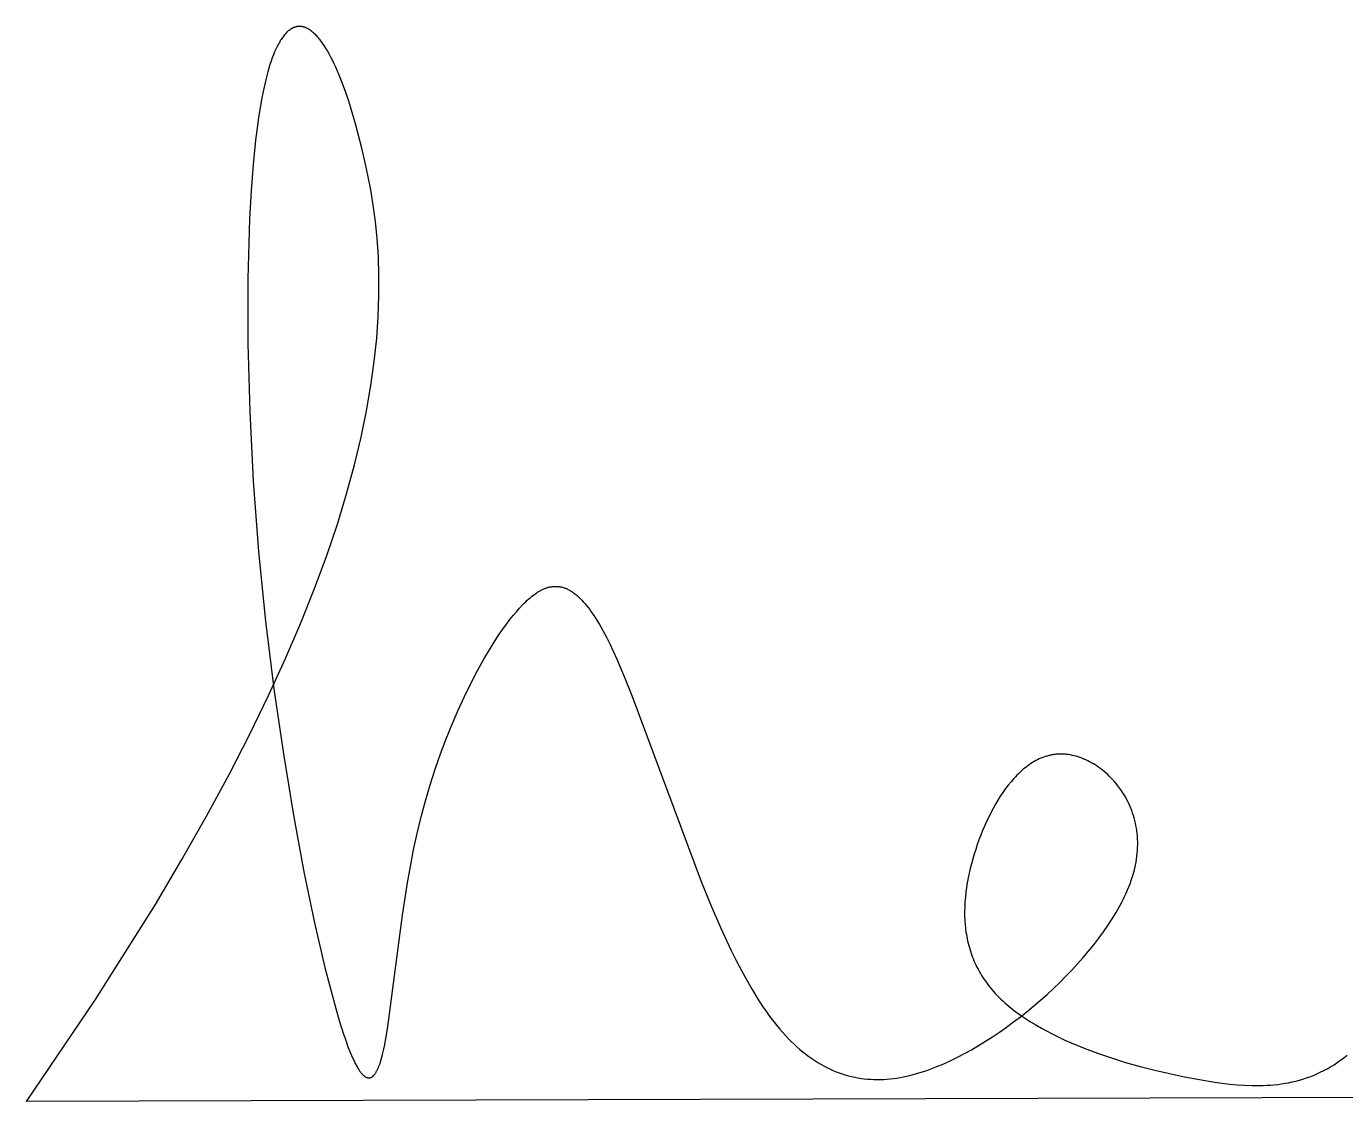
# Model space of a CAD drawing. Extents: x 0 to 334, y 0 to 136.
# Drawn here: x 0 to 166.8, y 0 to 135.8 of the extents above; entities that cross this region are included whole.
import ezdxf

# ---------------------------------------------------------------- set-up
doc = ezdxf.new("R2010")
doc.units = 0
doc.layers.get('0').update_dxf_attribs({"linetype": 'CONTINUOUS'})
doc.layers.add('1', color=12, linetype='CONTINUOUS')

msp = doc.modelspace()

# ---------------------------------------------------------------- linework, layer by layer
at = {"color": 1}
for p, q in [((32.97, 135.15), (32.88, 135.06)), ((33.06, 135.23), (32.97, 135.15)), ((33.11, 135.27), (33.06, 135.23)), ((33.15, 135.31), (33.11, 135.27)), ((33.2, 135.35), (33.15, 135.31)), ((33.24, 135.38), (33.2, 135.35)), ((33.29, 135.42), (33.24, 135.38)), ((33.34, 135.45), (33.29, 135.42)), ((33.38, 135.48), (33.34, 135.45)), ((33.43, 135.51), (33.38, 135.48)), ((33.47, 135.54), (33.43, 135.51)), ((33.52, 135.57), (33.47, 135.54)), ((33.57, 135.59), (33.52, 135.57)), ((33.61, 135.62), (33.57, 135.59)), ((33.66, 135.64), (33.61, 135.62)), ((33.71, 135.66), (33.66, 135.64)), ((33.76, 135.69), (33.71, 135.66)), ((33.8, 135.71), (33.76, 135.69)), ((33.85, 135.72), (33.8, 135.71)), ((33.9, 135.74), (33.85, 135.72)), ((33.94, 135.76), (33.9, 135.74)), ((33.99, 135.77), (33.94, 135.76)), ((34.04, 135.79), (33.99, 135.77)), ((34.09, 135.8), (34.04, 135.79)), ((34.14, 135.81), (34.09, 135.8)), ((34.18, 135.82), (34.14, 135.81)), ((34.23, 135.83), (34.18, 135.82)), ((34.28, 135.83), (34.23, 135.83)), ((34.33, 135.84), (34.28, 135.83)), ((34.38, 135.84), (34.33, 135.84)), ((34.43, 135.85), (34.38, 135.84)), ((34.47, 135.85), (34.43, 135.85)), ((34.52, 135.85), (34.47, 135.85)), ((34.57, 135.85), (34.52, 135.85)), ((34.62, 135.85), (34.57, 135.85)), ((34.67, 135.84), (34.62, 135.85)), ((34.72, 135.84), (34.67, 135.84)), ((34.77, 135.83), (34.72, 135.84)), ((34.82, 135.82), (34.77, 135.83)), ((34.87, 135.82), (34.82, 135.82)), ((34.92, 135.81), (34.87, 135.82)), ((34.97, 135.8), (34.92, 135.81)), ((35.02, 135.78), (34.97, 135.8)), ((35.07, 135.77), (35.02, 135.78)), ((35.12, 135.75), (35.07, 135.77)), ((35.17, 135.74), (35.12, 135.75)), ((35.22, 135.72), (35.17, 135.74)), ((35.27, 135.7), (35.22, 135.72)), ((35.32, 135.68), (35.27, 135.7)), ((35.37, 135.66), (35.32, 135.68)), ((35.42, 135.64), (35.37, 135.66)), ((35.47, 135.61), (35.42, 135.64)), ((35.52, 135.59), (35.47, 135.61)), ((35.57, 135.56), (35.52, 135.59)), ((35.62, 135.53), (35.57, 135.56)), ((35.67, 135.5), (35.62, 135.53)), ((35.72, 135.47), (35.67, 135.5)), ((35.77, 135.44), (35.72, 135.47)), ((35.87, 135.37), (35.77, 135.44)), ((35.98, 135.3), (35.87, 135.37)), ((36.08, 135.22), (35.98, 135.3)), ((36.18, 135.14), (36.08, 135.22)), ((36.29, 135.05), (36.18, 135.14)), ((31.86, 133.62), (31.69, 133.31)), ((31.94, 133.77), (31.86, 133.62)), ((32.02, 133.91), (31.94, 133.77)), ((32.1, 134.05), (32.02, 133.91)), ((32.19, 134.18), (32.1, 134.05)), ((32.27, 134.31), (32.19, 134.18)), ((32.36, 134.43), (32.27, 134.31)), ((32.44, 134.55), (32.36, 134.43)), ((32.53, 134.66), (32.44, 134.55)), ((32.62, 134.77), (32.53, 134.66)), ((32.71, 134.87), (32.62, 134.77)), ((32.79, 134.97), (32.71, 134.87)), ((32.88, 135.06), (32.79, 134.97)), ((36.39, 134.96), (36.29, 135.05)), ((36.49, 134.86), (36.39, 134.96)), ((36.6, 134.75), (36.49, 134.86)), ((36.7, 134.64), (36.6, 134.75)), ((36.8, 134.53), (36.7, 134.64)), ((36.91, 134.41), (36.8, 134.53)), ((37.01, 134.29), (36.91, 134.41)), ((37.12, 134.15), (37.01, 134.29)), ((37.22, 134.02), (37.12, 134.15)), ((37.43, 133.73), (37.22, 134.02)), ((37.64, 133.42), (37.43, 133.73)), ((37.85, 133.1), (37.64, 133.42)), ((31.08, 131.86), (30.93, 131.45)), ((31.23, 132.25), (31.08, 131.86)), ((31.38, 132.63), (31.23, 132.25)), ((31.54, 132.98), (31.38, 132.63)), ((31.69, 133.31), (31.54, 132.98)), ((38.06, 132.75), (37.85, 133.1)), ((38.27, 132.37), (38.06, 132.75)), ((38.48, 131.98), (38.27, 132.37)), ((38.7, 131.57), (38.48, 131.98)), ((30.51, 130.09), (30.25, 129.08)), ((30.65, 130.56), (30.51, 130.09)), ((30.79, 131.02), (30.65, 130.56)), ((30.93, 131.45), (30.79, 131.02)), ((38.91, 131.13), (38.7, 131.57)), ((39.12, 130.68), (38.91, 131.13)), ((39.54, 129.7), (39.12, 130.68)), ((30.25, 129.08), (30, 128)), ((39.96, 128.64), (39.54, 129.7)), ((40.38, 127.49), (39.96, 128.64)), ((29.76, 126.83), (29.54, 125.6)), ((30, 128), (29.76, 126.83)), ((40.79, 126.26), (40.38, 127.49)), ((29.54, 125.6), (29.34, 124.29)), ((41.2, 124.95), (40.79, 126.26)), ((29.34, 124.29), (28.97, 121.46)), ((41.61, 123.54), (41.2, 124.95)), ((42.41, 120.48), (41.61, 123.54)), ((28.97, 121.46), (28.66, 118.39)), ((42.8, 118.81), (42.41, 120.48)), ((43.18, 117.06), (42.8, 118.81)), ((28.66, 118.39), (28.41, 115.08)), ((43.53, 115.21), (43.18, 117.06)), ((28.41, 115.08), (28.22, 111.55)), ((43.84, 113.26), (43.53, 115.21)), ((44.12, 111.21), (43.84, 113.26)), ((28.22, 111.55), (28, 103.96)), ((44.33, 109.04), (44.12, 111.21)), ((44.49, 106.77), (44.33, 109.04)), ((44.57, 104.37), (44.49, 106.77)), ((28, 103.96), (28, 95.79)), ((44.57, 101.85), (44.57, 104.37)), ((44.48, 99.21), (44.57, 101.85)), ((44.29, 96.44), (44.48, 99.21)), ((28, 95.79), (28.23, 87.2)), ((43.98, 93.53), (44.29, 96.44)), ((43.56, 90.48), (43.98, 93.53)), ((43.01, 87.28), (43.56, 90.48)), ((28.23, 87.2), (28.68, 78.38)), ((42.32, 83.94), (43.01, 87.28)), ((41.47, 80.44), (42.32, 83.94)), ((40.47, 76.79), (41.47, 80.44)), ((28.68, 78.38), (29.35, 69.49)), ((39.31, 72.97), (40.47, 76.79)), ((37.96, 68.99), (39.31, 72.97)), ((29.35, 69.49), (30.24, 60.71)), ((36.43, 64.83), (37.96, 68.99)), ((66.18, 65.02), (66.27, 65.04)), ((66.27, 65.04), (66.37, 65.06)), ((66.37, 65.06), (66.46, 65.07)), ((66.46, 65.07), (66.55, 65.08)), ((66.55, 65.08), (66.65, 65.09)), ((66.65, 65.09), (66.74, 65.1)), ((66.74, 65.1), (66.84, 65.1)), ((66.84, 65.1), (66.93, 65.1)), ((66.93, 65.1), (67.03, 65.1)), ((67.03, 65.1), (67.12, 65.09)), ((67.12, 65.09), (67.22, 65.08)), ((67.22, 65.08), (67.31, 65.07)), ((67.31, 65.07), (67.4, 65.06)), ((67.4, 65.06), (67.5, 65.04)), ((67.5, 65.04), (67.59, 65.02)), ((34.7, 60.5), (36.43, 64.83)), ((63.32, 63.34), (63.51, 63.52)), ((63.51, 63.52), (63.71, 63.68)), ((63.71, 63.68), (63.9, 63.84)), ((63.9, 63.84), (64.09, 63.99)), ((64.09, 63.99), (64.28, 64.13)), ((64.28, 64.13), (64.47, 64.26)), ((64.47, 64.26), (64.66, 64.39)), ((64.66, 64.39), (64.76, 64.44)), ((64.76, 64.44), (64.85, 64.5)), ((64.85, 64.5), (64.95, 64.55)), ((64.95, 64.55), (65.04, 64.6)), ((65.04, 64.6), (65.14, 64.65)), ((65.14, 64.65), (65.23, 64.7)), ((65.23, 64.7), (65.33, 64.74)), ((65.33, 64.74), (65.42, 64.78)), ((65.42, 64.78), (65.52, 64.82)), ((65.52, 64.82), (65.61, 64.86)), ((65.61, 64.86), (65.71, 64.89)), ((65.71, 64.89), (65.8, 64.92)), ((65.8, 64.92), (65.89, 64.95)), ((65.89, 64.95), (65.99, 64.98)), ((65.99, 64.98), (66.08, 65)), ((66.08, 65), (66.18, 65.02)), ((67.59, 65.02), (67.69, 65)), ((67.69, 65), (67.78, 64.98)), ((67.78, 64.98), (67.88, 64.95)), ((67.88, 64.95), (67.97, 64.92)), ((67.97, 64.92), (68.07, 64.88)), ((68.07, 64.88), (68.16, 64.85)), ((68.16, 64.85), (68.26, 64.81)), ((68.26, 64.81), (68.36, 64.77)), ((68.36, 64.77), (68.45, 64.72)), ((68.45, 64.72), (68.55, 64.67)), ((68.55, 64.67), (68.64, 64.62)), ((68.64, 64.62), (68.74, 64.57)), ((68.74, 64.57), (68.84, 64.51)), ((68.84, 64.51), (68.93, 64.45)), ((68.93, 64.45), (69.03, 64.38)), ((69.03, 64.38), (69.13, 64.32)), ((69.13, 64.32), (69.22, 64.25)), ((69.22, 64.25), (69.32, 64.17)), ((69.32, 64.17), (69.42, 64.1)), ((69.42, 64.1), (69.51, 64.02)), ((69.51, 64.02), (69.61, 63.94)), ((69.61, 63.94), (69.81, 63.76)), ((69.81, 63.76), (70, 63.57)), ((70, 63.57), (70.2, 63.37)), ((70.2, 63.37), (70.4, 63.16)), ((61.54, 61.41), (61.94, 61.89)), ((61.94, 61.89), (62.34, 62.35)), ((62.34, 62.35), (62.73, 62.77)), ((62.73, 62.77), (62.93, 62.97)), ((62.93, 62.97), (63.13, 63.16)), ((63.13, 63.16), (63.32, 63.34)), ((70.4, 63.16), (70.6, 62.93)), ((70.6, 62.93), (70.8, 62.69)), ((70.8, 62.69), (71, 62.44)), ((71, 62.44), (71.21, 62.17)), ((71.21, 62.17), (71.41, 61.89)), ((71.41, 61.89), (71.61, 61.59)), ((30.24, 60.71), (31.29, 52.15)), ((32.77, 55.99), (34.7, 60.5)), ((60.31, 59.8), (60.72, 60.36)), ((60.72, 60.36), (61.13, 60.9)), ((61.13, 60.9), (61.54, 61.41)), ((71.61, 61.59), (71.82, 61.28)), ((71.82, 61.28), (72.03, 60.96)), ((72.03, 60.96), (72.45, 60.26)), ((72.45, 60.26), (72.87, 59.51)), ((58.65, 57.28), (59.48, 58.59)), ((59.48, 58.59), (59.9, 59.21)), ((59.9, 59.21), (60.31, 59.8)), ((72.87, 59.51), (73.31, 58.7)), ((73.31, 58.7), (73.74, 57.83)), ((57.81, 55.88), (58.65, 57.28)), ((73.74, 57.83), (74.19, 56.9)), ((74.19, 56.9), (74.64, 55.9)), ((30.62, 51.3), (32.77, 55.99)), ((56.99, 54.39), (57.81, 55.88)), ((74.64, 55.9), (75.57, 53.72)), ((56.17, 52.82), (56.99, 54.39)), ((75.57, 53.72), (76.53, 51.31)), ((31.29, 52.15), (32.48, 43.94)), ((55.36, 51.17), (56.17, 52.82)), ((28.24, 46.41), (30.62, 51.3)), ((54.57, 49.46), (55.36, 51.17)), ((76.53, 51.31), (85.28, 27.8)), ((53.8, 47.67), (54.57, 49.46)), ((53.06, 45.83), (53.8, 47.67)), ((25.63, 41.34), (28.24, 46.41)), ((52.35, 43.94), (53.06, 45.83)), ((32.48, 43.94), (33.76, 36.2)), ((51.67, 42), (52.35, 43.94)), ((128.25, 43.39), (128.04, 43.29)), ((128.47, 43.48), (128.25, 43.39)), ((128.69, 43.56), (128.47, 43.48)), ((128.92, 43.63), (128.69, 43.56)), ((129.03, 43.66), (128.92, 43.63)), ((129.14, 43.69), (129.03, 43.66)), ((129.25, 43.72), (129.14, 43.69)), ((129.37, 43.75), (129.25, 43.72)), ((129.48, 43.77), (129.37, 43.75)), ((129.59, 43.8), (129.48, 43.77)), ((129.71, 43.82), (129.59, 43.8)), ((129.82, 43.84), (129.71, 43.82)), ((129.94, 43.85), (129.82, 43.84)), ((130.06, 43.87), (129.94, 43.85)), ((130.17, 43.88), (130.06, 43.87)), ((130.29, 43.89), (130.17, 43.88)), ((130.41, 43.9), (130.29, 43.89)), ((130.53, 43.9), (130.41, 43.9)), ((130.64, 43.91), (130.53, 43.9)), ((130.76, 43.91), (130.64, 43.91)), ((130.88, 43.91), (130.76, 43.91)), ((131, 43.9), (130.88, 43.91)), ((131.12, 43.9), (131, 43.9)), ((131.24, 43.89), (131.12, 43.9)), ((131.36, 43.88), (131.24, 43.89)), ((131.48, 43.87), (131.36, 43.88)), ((131.6, 43.85), (131.48, 43.87)), ((131.73, 43.84), (131.6, 43.85)), ((131.97, 43.8), (131.73, 43.84)), ((132.21, 43.75), (131.97, 43.8)), ((132.46, 43.69), (132.21, 43.75)), ((132.7, 43.63), (132.46, 43.69)), ((132.95, 43.55), (132.7, 43.63)), ((133.19, 43.47), (132.95, 43.55)), ((133.43, 43.38), (133.19, 43.47)), ((133.68, 43.28), (133.43, 43.38)), ((51.04, 40.02), (51.67, 42)), ((125.78, 41.78), (125.58, 41.6)), ((125.97, 41.95), (125.78, 41.78)), ((126.17, 42.11), (125.97, 41.95)), ((126.37, 42.27), (126.17, 42.11)), ((126.57, 42.42), (126.37, 42.27)), ((126.77, 42.56), (126.57, 42.42)), ((126.98, 42.7), (126.77, 42.56)), ((127.19, 42.84), (126.98, 42.7)), ((127.4, 42.96), (127.19, 42.84)), ((127.61, 43.08), (127.4, 42.96)), ((127.82, 43.19), (127.61, 43.08)), ((128.04, 43.29), (127.82, 43.19)), ((133.92, 43.17), (133.68, 43.28)), ((134.16, 43.06), (133.92, 43.17)), ((134.4, 42.94), (134.16, 43.06)), ((134.64, 42.81), (134.4, 42.94)), ((134.88, 42.67), (134.64, 42.81)), ((135.11, 42.53), (134.88, 42.67)), ((135.34, 42.37), (135.11, 42.53)), ((135.57, 42.21), (135.34, 42.37)), ((135.8, 42.05), (135.57, 42.21)), ((136.03, 41.87), (135.8, 42.05)), ((136.25, 41.69), (136.03, 41.87)), ((136.47, 41.51), (136.25, 41.69)), ((22.78, 36.06), (25.63, 41.34)), ((124.47, 40.42), (124.12, 39.99)), ((124.65, 40.63), (124.47, 40.42)), ((124.83, 40.84), (124.65, 40.63)), ((125.02, 41.04), (124.83, 40.84)), ((125.2, 41.23), (125.02, 41.04)), ((125.39, 41.42), (125.2, 41.23)), ((125.58, 41.6), (125.39, 41.42)), ((136.68, 41.31), (136.47, 41.51)), ((136.89, 41.11), (136.68, 41.31)), ((137.1, 40.9), (136.89, 41.11)), ((137.3, 40.69), (137.1, 40.9)), ((137.5, 40.47), (137.3, 40.69)), ((137.7, 40.24), (137.5, 40.47)), ((137.89, 40.01), (137.7, 40.24)), ((50.44, 38), (51.04, 40.02)), ((123.11, 38.59), (122.8, 38.08)), ((123.44, 39.07), (123.11, 38.59)), ((123.77, 39.54), (123.44, 39.07)), ((124.12, 39.99), (123.77, 39.54)), ((138.07, 39.77), (137.89, 40.01)), ((138.25, 39.52), (138.07, 39.77)), ((138.43, 39.27), (138.25, 39.52)), ((138.6, 39.02), (138.43, 39.27)), ((138.76, 38.75), (138.6, 39.02)), ((138.92, 38.49), (138.76, 38.75)), ((139.07, 38.21), (138.92, 38.49)), ((49.89, 35.96), (50.44, 38)), ((122.2, 37.04), (121.91, 36.5)), ((122.49, 37.57), (122.2, 37.04)), ((122.8, 38.08), (122.49, 37.57)), ((139.21, 37.93), (139.07, 38.21)), ((139.35, 37.65), (139.21, 37.93)), ((139.48, 37.36), (139.35, 37.65)), ((139.61, 37.06), (139.48, 37.36)), ((139.72, 36.77), (139.61, 37.06)), ((139.83, 36.46), (139.72, 36.77)), ((19.67, 30.58), (22.78, 36.06)), ((33.76, 36.2), (35.09, 29.04)), ((49.39, 33.89), (49.89, 35.96)), ((121.37, 35.38), (121.11, 34.81)), ((121.64, 35.95), (121.37, 35.38)), ((121.91, 36.5), (121.64, 35.95)), ((139.93, 36.15), (139.83, 36.46)), ((140.03, 35.84), (139.93, 36.15)), ((140.11, 35.52), (140.03, 35.84)), ((140.19, 35.2), (140.11, 35.52)), ((140.26, 34.87), (140.19, 35.2)), ((48.94, 31.8), (49.39, 33.89)), ((120.64, 33.65), (120.41, 33.06)), ((120.87, 34.24), (120.64, 33.65)), ((121.11, 34.81), (120.87, 34.24)), ((140.32, 34.54), (140.26, 34.87)), ((140.37, 34.2), (140.32, 34.54)), ((140.41, 33.86), (140.37, 34.2)), ((140.44, 33.51), (140.41, 33.86)), ((140.46, 33.17), (140.44, 33.51)), ((48.54, 29.72), (48.94, 31.8)), ((120, 31.87), (119.81, 31.27)), ((120.2, 32.47), (120, 31.87)), ((120.41, 33.06), (120.2, 32.47)), ((140.42, 31.37), (140.45, 31.73)), ((140.45, 31.73), (140.47, 32.1)), ((140.48, 32.81), (140.46, 33.17)), ((140.47, 32.1), (140.48, 32.46)), ((140.48, 32.46), (140.48, 32.81)), ((16.3, 24.9), (19.67, 30.58)), ((119.47, 30.06), (119.31, 29.46)), ((119.63, 30.67), (119.47, 30.06)), ((119.81, 31.27), (119.63, 30.67)), ((140.2, 29.87), (140.27, 30.25)), ((140.27, 30.25), (140.33, 30.62)), ((140.33, 30.62), (140.38, 31)), ((140.38, 31), (140.42, 31.37)), ((35.09, 29.04), (36.43, 22.57)), ((48.17, 27.64), (48.54, 29.72)), ((119.17, 28.86), (119.05, 28.26)), ((119.31, 29.46), (119.17, 28.86)), ((139.78, 28.32), (139.9, 28.71)), ((139.9, 28.71), (140.01, 29.1)), ((140.01, 29.1), (140.11, 29.49)), ((140.11, 29.49), (140.2, 29.87)), ((47.53, 23.55), (48.17, 27.64)), ((85.28, 27.8), (86.51, 24.82)), ((118.84, 27.05), (118.76, 26.45)), ((118.94, 27.65), (118.84, 27.05)), ((119.05, 28.26), (118.94, 27.65)), ((139.01, 26.34), (139.19, 26.74)), ((139.19, 26.74), (139.35, 27.14)), ((139.35, 27.14), (139.51, 27.53)), ((139.51, 27.53), (139.65, 27.93)), ((139.65, 27.93), (139.78, 28.32)), ((118.64, 25.26), (118.61, 24.66)), ((118.69, 25.85), (118.64, 25.26)), ((118.76, 26.45), (118.69, 25.85)), ((138.2, 24.72), (138.42, 25.12)), ((138.42, 25.12), (138.63, 25.53)), ((138.63, 25.53), (138.82, 25.93)), ((138.82, 25.93), (139.01, 26.34)), ((8.73, 12.89), (16.3, 24.9)), ((45.7, 9.51), (47.53, 23.55)), ((86.51, 24.82), (87.77, 21.93)), ((118.61, 24.66), (118.6, 24.07)), ((118.6, 24.07), (118.6, 23.48)), ((118.6, 23.48), (118.63, 22.89)), ((137.25, 23.09), (137.74, 23.9)), ((137.74, 23.9), (138.2, 24.72)), ((36.43, 22.57), (37.74, 16.93)), ((87.77, 21.93), (89.06, 19.17)), ((118.63, 22.89), (118.67, 22.31)), ((118.67, 22.31), (118.7, 22.02)), ((118.7, 22.02), (118.73, 21.73)), ((118.73, 21.73), (118.77, 21.44)), ((136.15, 21.45), (136.71, 22.27)), ((136.71, 22.27), (137.25, 23.09)), ((118.77, 21.44), (118.82, 21.15)), ((118.82, 21.15), (118.87, 20.87)), ((118.87, 20.87), (118.92, 20.58)), ((118.92, 20.58), (118.98, 20.3)), ((118.98, 20.3), (119.05, 20.01)), ((119.05, 20.01), (119.12, 19.73)), ((134.92, 19.82), (135.55, 20.63)), ((135.55, 20.63), (136.15, 21.45)), ((89.06, 19.17), (89.72, 17.84)), ((119.12, 19.73), (119.2, 19.45)), ((119.2, 19.45), (119.28, 19.17)), ((119.28, 19.17), (119.37, 18.89)), ((119.37, 18.89), (119.46, 18.62)), ((119.46, 18.62), (119.56, 18.34)), ((133.58, 18.2), (134.27, 19.01)), ((134.27, 19.01), (134.92, 19.82)), ((37.74, 16.93), (38.97, 12.21)), ((89.72, 17.84), (90.38, 16.57)), ((119.56, 18.34), (119.67, 18.07)), ((119.67, 18.07), (119.78, 17.8)), ((119.78, 17.8), (119.9, 17.53)), ((119.9, 17.53), (120.02, 17.26)), ((120.02, 17.26), (120.16, 16.99)), ((120.16, 16.99), (120.29, 16.72)), ((120.29, 16.72), (120.44, 16.46)), ((132.15, 16.61), (132.88, 17.4)), ((132.88, 17.4), (133.58, 18.2)), ((90.38, 16.57), (91.05, 15.34)), ((91.05, 15.34), (91.73, 14.16)), ((120.44, 16.46), (120.59, 16.2)), ((120.59, 16.2), (120.74, 15.94)), ((120.74, 15.94), (120.91, 15.68)), ((120.91, 15.68), (121.08, 15.42)), ((121.08, 15.42), (121.26, 15.16)), ((121.26, 15.16), (121.44, 14.91)), ((129.83, 14.3), (130.62, 15.06)), ((130.62, 15.06), (131.39, 15.83)), ((131.39, 15.83), (132.15, 16.61)), ((91.73, 14.16), (92.41, 13.04)), ((121.44, 14.91), (121.63, 14.66)), ((121.63, 14.66), (121.83, 14.41)), ((121.83, 14.41), (122.03, 14.16)), ((122.03, 14.16), (122.25, 13.92)), ((122.25, 13.92), (122.47, 13.67)), ((122.47, 13.67), (122.69, 13.43)), ((122.69, 13.43), (122.93, 13.19)), ((128.2, 12.82), (129.02, 13.55)), ((129.02, 13.55), (129.83, 14.3)), ((0, 0), (8.73, 12.89)), ((38.97, 12.21), (39.55, 10.24)), ((92.41, 13.04), (93.1, 11.98)), ((93.1, 11.98), (93.45, 11.47)), ((122.93, 13.19), (123.17, 12.96)), ((123.17, 12.96), (123.42, 12.72)), ((123.42, 12.72), (123.67, 12.49)), ((123.67, 12.49), (123.94, 12.26)), ((123.94, 12.26), (124.48, 11.81)), ((124.48, 11.81), (125.06, 11.36)), ((126.51, 11.4), (127.36, 12.1)), ((127.36, 12.1), (128.2, 12.82)), ((39.55, 10.24), (40.09, 8.52)), ((93.45, 11.47), (93.8, 10.98)), ((93.8, 10.98), (94.15, 10.5)), ((94.15, 10.5), (94.51, 10.04)), ((94.51, 10.04), (94.86, 9.6)), ((123.91, 9.41), (124.78, 10.06)), ((124.78, 10.06), (125.65, 10.72)), ((125.06, 11.36), (125.66, 10.93)), ((125.65, 10.72), (126.51, 11.4)), ((125.66, 10.93), (126.28, 10.5)), ((126.28, 10.5), (126.93, 10.08)), ((126.93, 10.08), (127.61, 9.68)), ((40.09, 8.52), (40.36, 7.76)), ((45.49, 8.18), (45.7, 9.51)), ((94.86, 9.6), (95.22, 9.17)), ((95.22, 9.17), (95.58, 8.76)), ((95.58, 8.76), (95.94, 8.36)), ((95.94, 8.36), (96.3, 7.98)), ((122.14, 8.2), (123.02, 8.79)), ((123.02, 8.79), (123.91, 9.41)), ((127.61, 9.68), (128.3, 9.28)), ((128.3, 9.28), (129.02, 8.89)), ((129.02, 8.89), (129.75, 8.51)), ((129.75, 8.51), (130.51, 8.14)), ((40.36, 7.76), (40.61, 7.05)), ((40.61, 7.05), (40.86, 6.41)), ((45.14, 6.45), (45.26, 6.99)), ((45.26, 6.99), (45.49, 8.18)), ((96.3, 7.98), (96.67, 7.61)), ((96.67, 7.61), (97.04, 7.26)), ((97.04, 7.26), (97.4, 6.92)), ((97.4, 6.92), (97.77, 6.59)), ((119.48, 6.56), (120.37, 7.08)), ((120.37, 7.08), (121.25, 7.63)), ((121.25, 7.63), (122.14, 8.2)), ((130.51, 8.14), (131.28, 7.78)), ((131.28, 7.78), (132.08, 7.42)), ((132.08, 7.42), (133.71, 6.75)), ((133.71, 6.75), (135.41, 6.11)), ((40.86, 6.41), (41.11, 5.82)), ((41.11, 5.82), (41.34, 5.29)), ((41.34, 5.29), (41.46, 5.05)), ((41.46, 5.05), (41.57, 4.82)), ((44.7, 4.83), (44.76, 5.03)), ((44.76, 5.03), (44.89, 5.47)), ((44.89, 5.47), (45.02, 5.94)), ((45.02, 5.94), (45.14, 6.45)), ((97.77, 6.59), (98.14, 6.28)), ((98.14, 6.28), (98.52, 5.99)), ((98.52, 5.99), (98.89, 5.71)), ((98.89, 5.71), (99.27, 5.44)), ((99.27, 5.44), (99.65, 5.19)), ((99.65, 5.19), (100.03, 4.95)), ((115.97, 4.78), (116.84, 5.18)), ((116.84, 5.18), (117.71, 5.61)), ((117.71, 5.61), (118.59, 6.07)), ((118.59, 6.07), (119.48, 6.56)), ((135.41, 6.11), (137.15, 5.52)), ((137.15, 5.52), (138.94, 4.96)), ((165.71, 4.94), (166.13, 5.23)), ((166.13, 5.23), (166.55, 5.55)), ((166.55, 5.55), (166.97, 5.88)), ((41.57, 4.82), (41.69, 4.61)), ((41.69, 4.61), (41.8, 4.41)), ((41.8, 4.41), (41.91, 4.22)), ((41.91, 4.22), (42.01, 4.05)), ((42.01, 4.05), (42.12, 3.89)), ((42.12, 3.89), (42.17, 3.82)), ((42.17, 3.82), (42.23, 3.75)), ((42.23, 3.75), (42.28, 3.68)), ((42.28, 3.68), (42.33, 3.61)), ((42.33, 3.61), (42.38, 3.55)), ((42.38, 3.55), (42.43, 3.49)), ((42.43, 3.49), (42.48, 3.44)), ((42.48, 3.44), (42.53, 3.39)), ((42.53, 3.39), (42.58, 3.34)), ((42.58, 3.34), (42.63, 3.3)), ((43.92, 3.33), (43.96, 3.37)), ((43.96, 3.37), (44, 3.42)), ((44, 3.42), (44.04, 3.47)), ((44.04, 3.47), (44.08, 3.52)), ((44.08, 3.52), (44.12, 3.58)), ((44.12, 3.58), (44.16, 3.64)), ((44.16, 3.64), (44.2, 3.7)), ((44.2, 3.7), (44.23, 3.76)), ((44.23, 3.76), (44.27, 3.83)), ((44.27, 3.83), (44.31, 3.9)), ((44.31, 3.9), (44.34, 3.97)), ((44.34, 3.97), (44.42, 4.12)), ((44.42, 4.12), (44.49, 4.29)), ((44.49, 4.29), (44.56, 4.46)), ((44.56, 4.46), (44.63, 4.64)), ((44.63, 4.64), (44.7, 4.83)), ((100.03, 4.95), (100.41, 4.72)), ((100.41, 4.72), (100.79, 4.51)), ((100.79, 4.51), (101.17, 4.31)), ((101.17, 4.31), (101.56, 4.12)), ((101.56, 4.12), (101.95, 3.94)), ((101.95, 3.94), (102.34, 3.78)), ((102.34, 3.78), (102.73, 3.63)), ((102.73, 3.63), (103.12, 3.5)), ((103.12, 3.5), (103.51, 3.38)), ((103.51, 3.38), (103.91, 3.26)), ((111.69, 3.31), (112.11, 3.41)), ((112.11, 3.41), (112.53, 3.53)), ((112.53, 3.53), (112.96, 3.66)), ((112.96, 3.66), (113.38, 3.79)), ((113.38, 3.79), (113.81, 3.93)), ((113.81, 3.93), (114.24, 4.09)), ((114.24, 4.09), (115.1, 4.42)), ((115.1, 4.42), (115.97, 4.78)), ((138.94, 4.96), (140.77, 4.44)), ((140.77, 4.44), (142.63, 3.96)), ((142.63, 3.96), (144.51, 3.53)), ((144.51, 3.53), (146.4, 3.13)), ((162.69, 3.31), (163.13, 3.5)), ((163.13, 3.5), (163.56, 3.7)), ((163.56, 3.7), (164, 3.92)), ((164, 3.92), (164.43, 4.15)), ((164.43, 4.15), (164.86, 4.39)), ((164.86, 4.39), (165.29, 4.66)), ((165.29, 4.66), (165.71, 4.94)), ((42.63, 3.3), (42.68, 3.25)), ((42.68, 3.25), (42.71, 3.23)), ((42.71, 3.23), (42.73, 3.21)), ((42.73, 3.21), (42.76, 3.2)), ((42.76, 3.2), (42.78, 3.18)), ((42.78, 3.18), (42.8, 3.16)), ((42.8, 3.16), (42.83, 3.15)), ((42.83, 3.15), (42.85, 3.13)), ((42.85, 3.13), (42.88, 3.12)), ((42.88, 3.12), (42.9, 3.11)), ((42.9, 3.11), (42.92, 3.09)), ((42.92, 3.09), (42.95, 3.08)), ((42.95, 3.08), (42.97, 3.07)), ((42.97, 3.07), (42.99, 3.06)), ((42.99, 3.06), (43.02, 3.05)), ((43.02, 3.05), (43.04, 3.04)), ((43.04, 3.04), (43.06, 3.03)), ((43.06, 3.03), (43.09, 3.03)), ((43.09, 3.03), (43.11, 3.02)), ((43.11, 3.02), (43.13, 3.01)), ((43.13, 3.01), (43.16, 3.01)), ((43.16, 3.01), (43.18, 3.01)), ((43.18, 3.01), (43.2, 3)), ((43.2, 3), (43.22, 3)), ((43.22, 3), (43.25, 3)), ((43.25, 3), (43.27, 3)), ((43.27, 3), (43.29, 3)), ((43.29, 3), (43.31, 3)), ((43.31, 3), (43.34, 3)), ((43.34, 3), (43.36, 3)), ((43.36, 3), (43.38, 3)), ((43.38, 3), (43.4, 3.01)), ((43.4, 3.01), (43.42, 3.01)), ((43.42, 3.01), (43.45, 3.02)), ((43.45, 3.02), (43.47, 3.02)), ((43.47, 3.02), (43.49, 3.03)), ((43.49, 3.03), (43.51, 3.03)), ((43.51, 3.03), (43.53, 3.04)), ((43.53, 3.04), (43.55, 3.05)), ((43.55, 3.05), (43.57, 3.06)), ((43.57, 3.06), (43.6, 3.07)), ((43.6, 3.07), (43.62, 3.08)), ((43.62, 3.08), (43.64, 3.09)), ((43.64, 3.09), (43.66, 3.1)), ((43.66, 3.1), (43.68, 3.12)), ((43.68, 3.12), (43.7, 3.13)), ((43.7, 3.13), (43.72, 3.15)), ((43.72, 3.15), (43.74, 3.16)), ((43.74, 3.16), (43.76, 3.18)), ((43.76, 3.18), (43.78, 3.19)), ((43.78, 3.19), (43.8, 3.21)), ((43.8, 3.21), (43.82, 3.23)), ((43.82, 3.23), (43.84, 3.25)), ((43.84, 3.25), (43.86, 3.27)), ((43.86, 3.27), (43.88, 3.29)), ((43.88, 3.29), (43.9, 3.31)), ((43.9, 3.31), (43.92, 3.33)), ((103.91, 3.26), (104.3, 3.16)), ((104.3, 3.16), (104.7, 3.08)), ((104.7, 3.08), (105.1, 3)), ((105.1, 3), (105.5, 2.94)), ((105.5, 2.94), (105.91, 2.89)), ((105.91, 2.89), (106.31, 2.85)), ((106.31, 2.85), (106.72, 2.82)), ((106.72, 2.82), (107.12, 2.8)), ((107.12, 2.8), (107.53, 2.79)), ((107.53, 2.79), (107.94, 2.8)), ((107.94, 2.8), (108.35, 2.81)), ((108.35, 2.81), (108.76, 2.84)), ((108.76, 2.84), (109.18, 2.88)), ((109.18, 2.88), (109.59, 2.92)), ((109.59, 2.92), (110.01, 2.98)), ((110.01, 2.98), (110.43, 3.05)), ((110.43, 3.05), (110.84, 3.12)), ((110.84, 3.12), (111.26, 3.21)), ((111.26, 3.21), (111.69, 3.31)), ((146.4, 3.13), (148.3, 2.78)), ((148.3, 2.78), (150.2, 2.47)), ((150.2, 2.47), (151.15, 2.34)), ((151.15, 2.34), (152.1, 2.22)), ((152.1, 2.22), (153.05, 2.13)), ((153.05, 2.13), (153.99, 2.07)), ((153.99, 2.07), (154.93, 2.04)), ((154.93, 2.04), (155.4, 2.03)), ((155.4, 2.03), (155.86, 2.03)), ((155.86, 2.03), (156.33, 2.04)), ((156.33, 2.04), (156.79, 2.06)), ((156.79, 2.06), (157.26, 2.09)), ((157.26, 2.09), (157.72, 2.13)), ((157.72, 2.13), (158.18, 2.18)), ((158.18, 2.18), (158.64, 2.24)), ((158.64, 2.24), (159.1, 2.31)), ((159.1, 2.31), (159.55, 2.39)), ((159.55, 2.39), (160, 2.49)), ((160, 2.49), (160.46, 2.59)), ((160.46, 2.59), (160.91, 2.71)), ((160.91, 2.71), (161.35, 2.84)), ((161.35, 2.84), (161.8, 2.99)), ((161.8, 2.99), (162.24, 3.14)), ((162.24, 3.14), (162.69, 3.31))]:
    msp.add_line(p, q, dxfattribs=at)
at = {"layer": '1', "color": 2}
msp.add_line((333.67, 1), (0, 0), dxfattribs=at)

doc.saveas('drawing.dxf')
